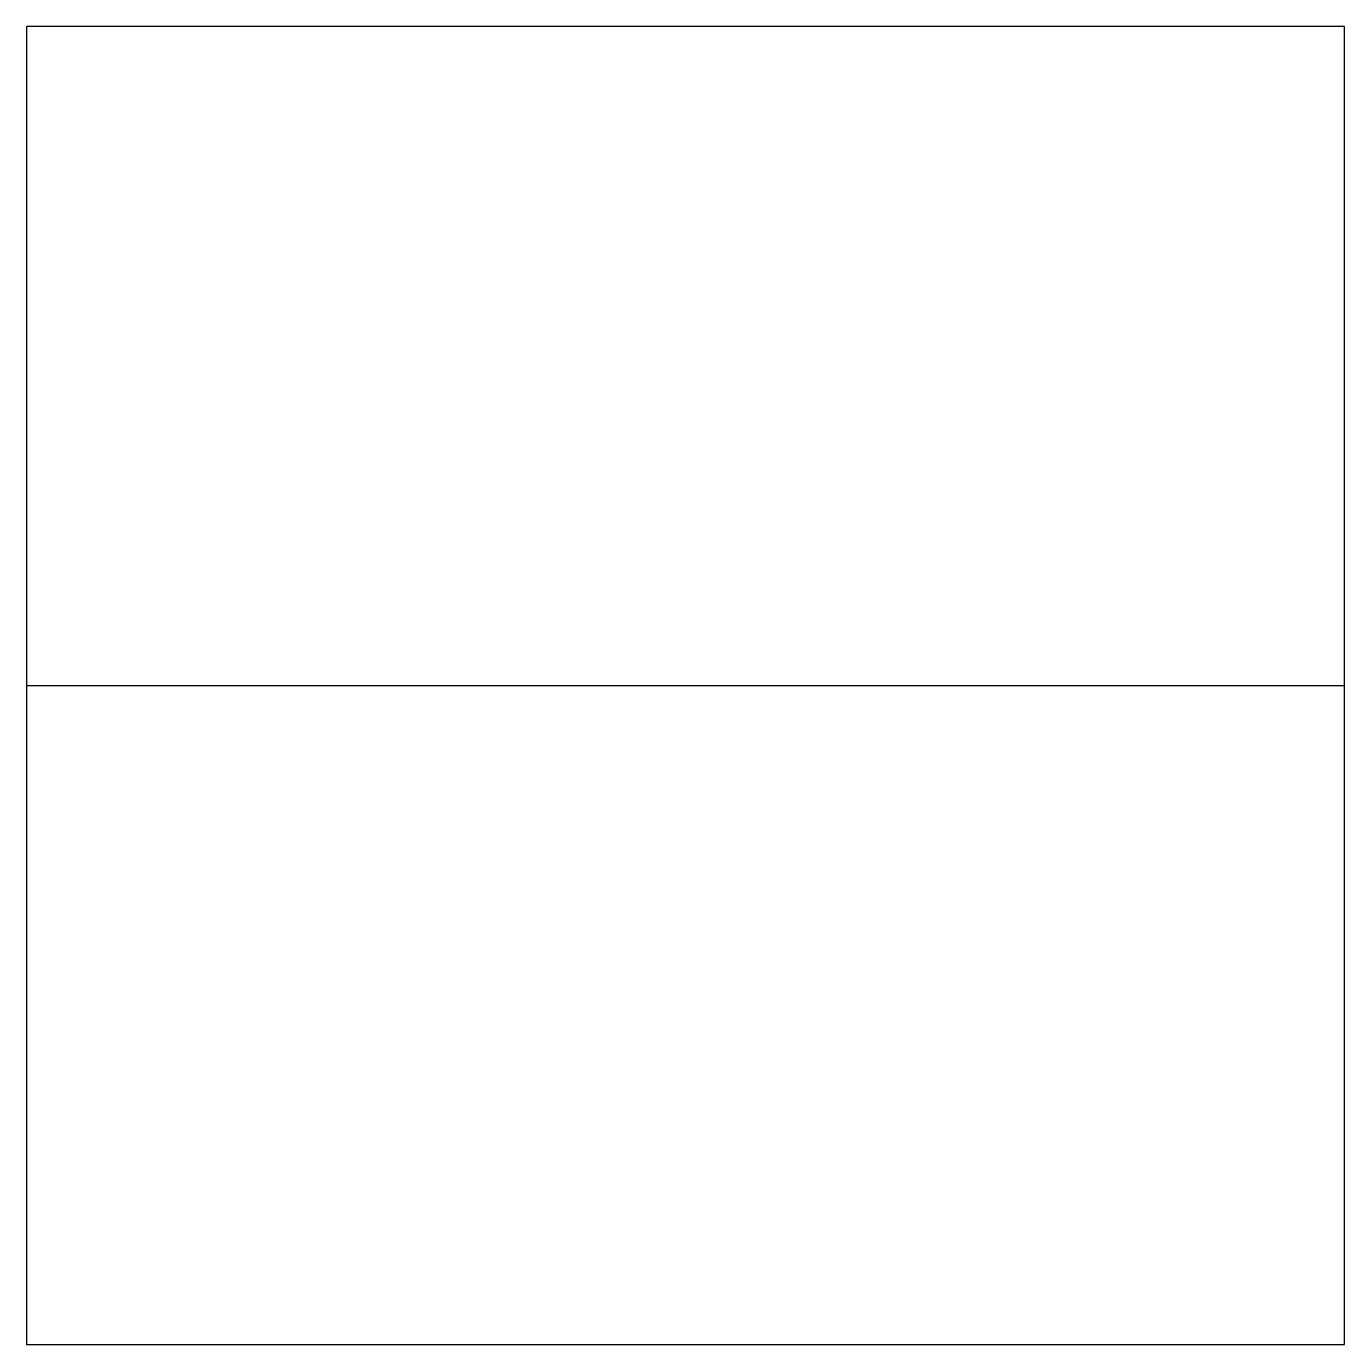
# Model space of a CAD drawing. Header units: millimetres. Extents: x 0 to 100, y 0 to 100.
import ezdxf

# ---------------------------------------------------------------- set-up
doc = ezdxf.new("R2010")
doc.units = ezdxf.units.MM

# ---------------------------------------------------------------- blocks, each defined once
blk = doc.blocks.new('F06_XCLIP_BLOCK_CLEAN')
blk.add_line((0, 50), (100, 50))
blk.add_lwpolyline([(0, 0), (100, 0), (100, 100), (0, 100)], close=True)

msp = doc.modelspace()

# ---------------------------------------------------------------- block references
msp.add_blockref('F06_XCLIP_BLOCK_CLEAN', (0, 0))

doc.saveas('drawing.dxf')
